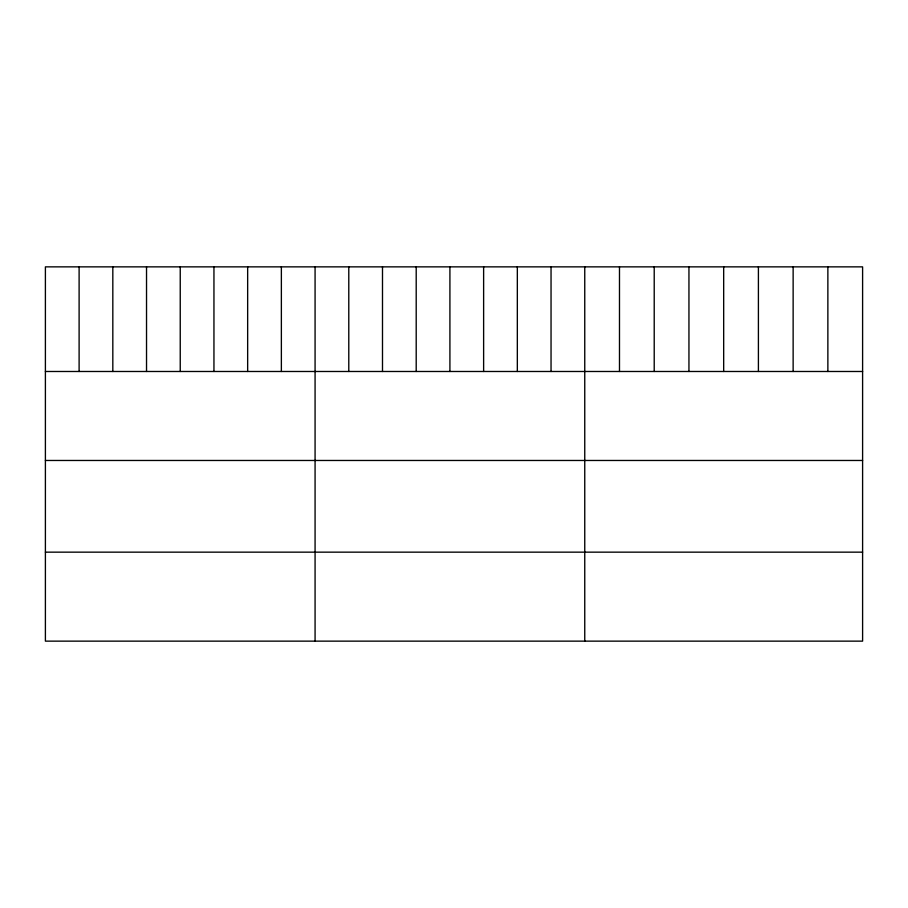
<?xml version="1.0" encoding="UTF-8"?>
<svg xmlns="http://www.w3.org/2000/svg" width="908" height="908" viewBox="0 0 908 908"><rect width="100%" height="100%" fill="white"/><g stroke="black" fill="none" stroke-linecap="round" stroke-linejoin="round"><path stroke-width="1.36" d="M862.6 371.486L862.6 641.139L45.4 641.139L45.4 266.861L862.6 266.861L862.6 371.486L45.4 371.486M45.4 460.469L862.6 460.469M45.4 552.155L862.6 552.155M827.869 266.861L827.869 371.486M793.138 266.861L793.138 371.486M758.407 266.861L758.407 371.486M723.676 266.861L723.676 371.486M688.945 266.861L688.945 371.486M654.214 266.861L654.214 371.486M619.483 266.861L619.483 371.486M584.752 266.861L584.752 641.139M551.043 266.861L551.043 371.486M517.333 266.861L517.333 371.486M483.624 266.861L483.624 371.486M449.914 266.861L449.914 371.486M416.204 266.861L416.204 371.486M382.495 266.861L382.495 371.486M348.786 266.861L348.786 371.486M315.076 266.861L315.076 641.139M281.367 266.861L281.367 371.486M247.657 266.861L247.657 371.486M213.947 266.861L213.947 371.486M180.238 266.861L180.238 371.486M146.529 266.861L146.529 371.486M112.819 266.861L112.819 371.486M79.109 266.861L79.109 371.486"/></g></svg>
